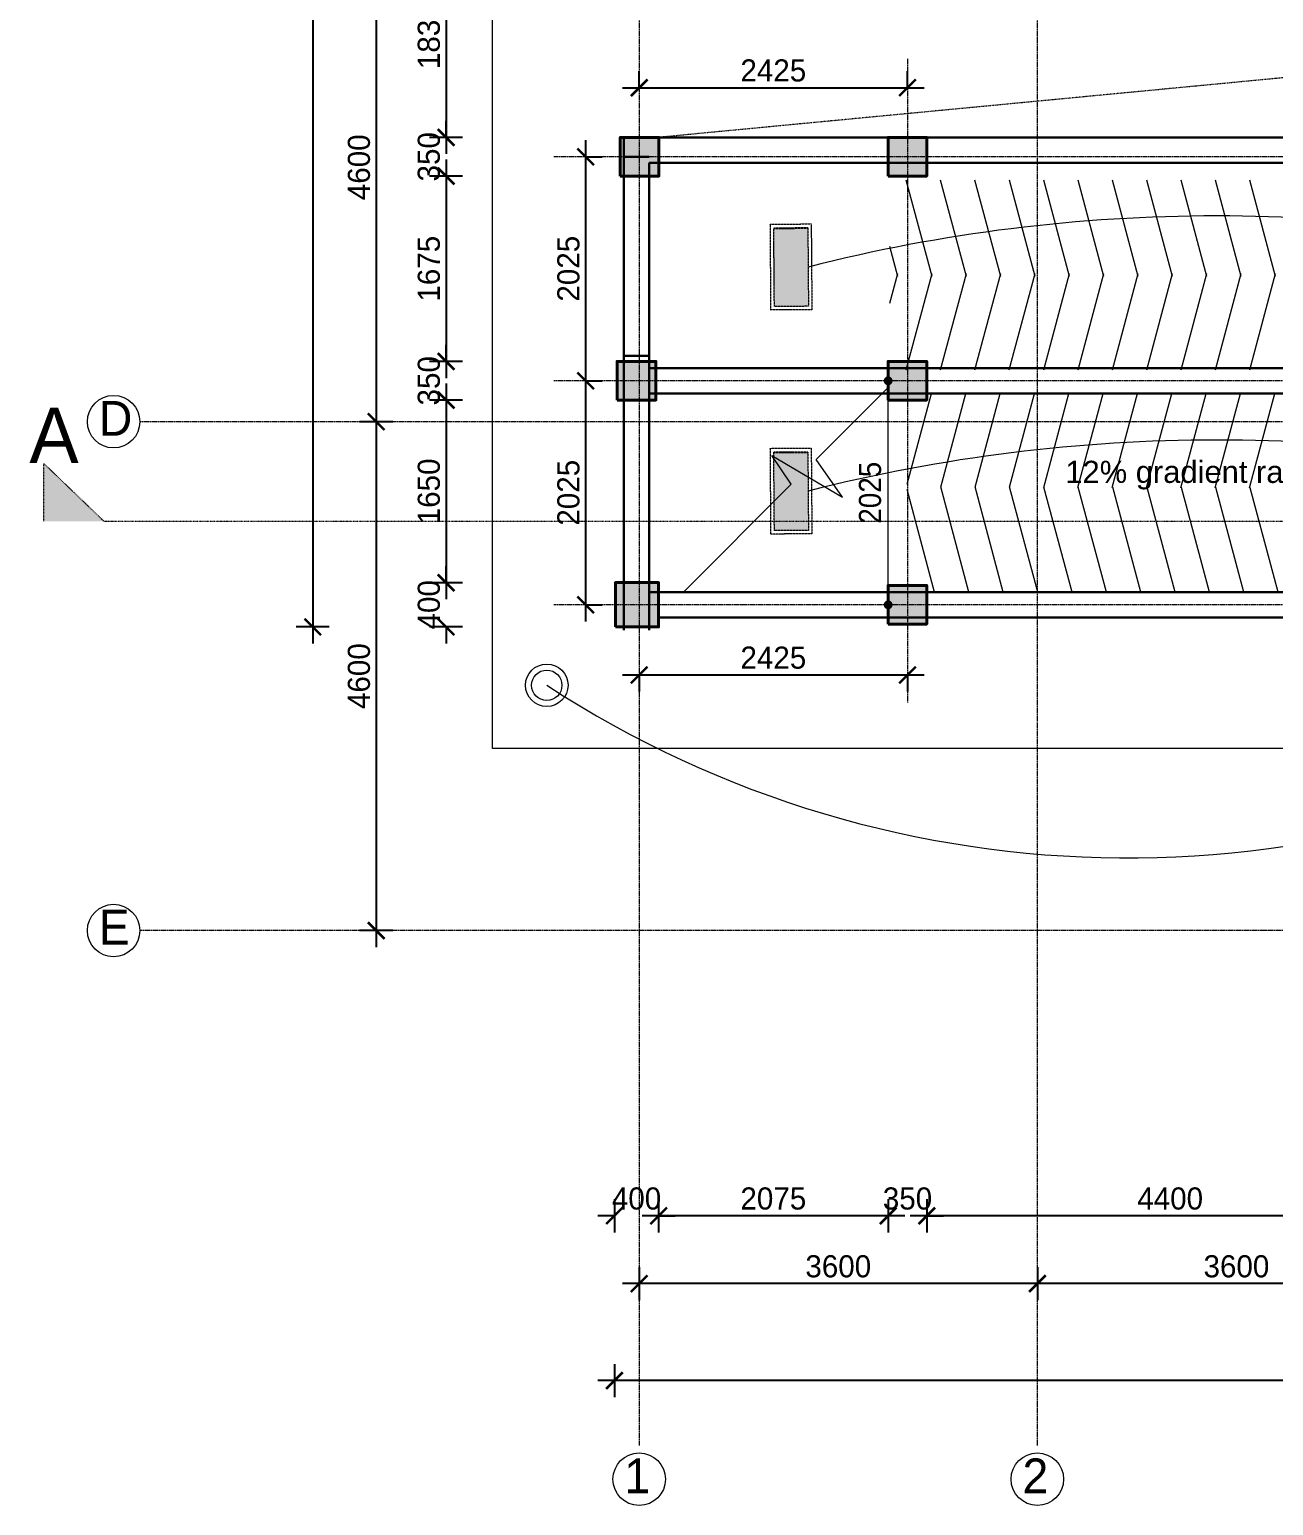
# Model space of a CAD drawing. Header units: inches. Extents: x -3071 to 2534411, y -17796 to 388172.
# Drawn here: x 1719938 to 1731185, y 346953 to 360295 of the extents above; entities that cross this region are included whole.
import ezdxf

# ---------------------------------------------------------------- set-up
doc = ezdxf.new("R2010")
doc.units = ezdxf.units.IN
doc.header["$MEASUREMENT"] = 0
for name, pattern in [('ACAD_ISO08W100', [36, 24, -3, 6, -3]), ('CENTER', [2, 1.25, -0.25, 0.25, -0.25]), ('DASHDOT2', [12.7, 6.35, -3.175, 0, -3.175]), ('DASHED', [0.75, 0.5, -0.25])]:
    doc.linetypes.add(name, pattern=pattern)
for name, color, linetype in [('1 x 4 recessed', 80, 'CENTER'), ('emergencylight', 1, 'Continuous'), ('Wires', 1, 'Continuous')]:
    doc.layers.add(name, color=color, linetype=linetype)
for name, color, linetype, lineweight in [('A .4 col', 5, 'Continuous', 40), ('A 0.05 hatch', 252, 'Continuous', 5), ('A 0.18 steps', 6, 'Continuous', 18), ('cen', 50, 'ACAD_ISO08W100', 5), ('conduit Light & fan City', 30, 'Continuous', 5), ('dotted line', 1, 'DASHED', 9), ('Grid Tag', 6, 'Continuous', 20), ('p1 walls stone outline', 4, 'Continuous', 30), ('section', 6, 'DASHDOT2', 20), ('text', 7, 'Continuous', 25)]:
    doc.layers.add(name, color=color, linetype=linetype, lineweight=lineweight)
doc.styles.add('AERIAL', font='arial.ttf', dxfattribs={"height": 10})
doc.styles.add('Archi 100', font='GOTHIC.TTF', dxfattribs={"height": 200})
doc.styles.add('ARIAL', font='arial.ttf', dxfattribs={"width": 0.9})
doc.styles.add('CG', font='GOTHIC.TTF', dxfattribs={"height": 40})
doc.styles.get("Standard").update_dxf_attribs({"font": 'GOTHIC.TTF'})
doc.dimstyles.new('Archi 100', dxfattribs={"dimtxt": 200, "dimasz": 150, "dimexe": 150, "dimexo": 300, "dimgap": 50, "dimtad": 1, "dimdec": 0, "dimrnd": 5, "dimzin": 0, "dimdsep": 46, "dimtxsty": 'Archi 100', "dimblk": 'ARCHTICK', "dimcen": 0.09, "dimdle": 150, "dimclrd": 256, "dimclre": 256, "dimclrt": 256, "dimadec": 0, "dimazin": 0, "dimtfac": 1, "dimtdec": 0, "dimtix": 1, "dimtofl": 0, "dimtmove": 0, "dimatfit": 3, "dimfxl": 150, "dimfxlon": 1, "dimtolj": 1, "dimtzin": 0, "dimlwd": -1, "dimlwe": -1, "dimarcsym": 0})
doc.dimstyles.new('el to el 200', dxfattribs={"dimtxt": 200, "dimasz": 80, "dimexe": 150, "dimexo": 150, "dimgap": 60, "dimtad": 1, "dimdec": 1, "dimlfac": -1, "dimrnd": 1, "dimdsep": 46, "dimtxsty": 'ARIAL', "dimblk": 'DOT', "dimcen": 1, "dimdle": 25, "dimse1": 1, "dimse2": 1, "dimclrd": 256, "dimclre": 256, "dimclrt": 256, "dimadec": 0, "dimazin": 0, "dimtfac": 1, "dimtdec": 1, "dimtix": 1, "dimtmove": 1, "dimatfit": 0, "dimfxl": 400, "dimfxlon": 1, "dimlwd": 9, "dimlwe": 9, "dimarcsym": 0})

# ---------------------------------------------------------------- blocks, each defined once
blk = doc.blocks.new('grid')
at = {"layer": 'Grid Tag', "linetype": 'Continuous', "ltscale": 30}
blk.add_circle((51, 48), 264, dxfattribs=at)
blk.add_attdef('GRID', (-143, -93), '', height=200)
blk = doc.blocks.new('_Dot')
at = {"color": 0, "linetype": 'ByBlock', "lineweight": -2}
blk.add_line((-0.5, 0), (-1, 0), dxfattribs=at)
at = {"color": 0, "linetype": 'ByBlock', "const_width": 0.5}
blk.add_lwpolyline([(-0.25, 0, 1), (0.25, 0, 1)], format="xyb", close=True, dxfattribs=at)
blk = doc.blocks.new('*D715')
at = {"layer": 'Defpoints', "lineweight": 9, "ltscale": 20, "transparency": 16777216}
blk.add_line((1727701, 355175), (1727701, 357040), dxfattribs=at)
at = {"layer": 'Defpoints', "color": 0, "ltscale": 20, "transparency": 16777216}
for p in [(1727701, 357120), (1727876, 357120), (1727876, 355095)]:
    blk.add_point(p, dxfattribs=at)
at = {"layer": 'Defpoints', "lineweight": 9, "ltscale": 20, "transparency": 16777216, "xscale": 80, "yscale": 80, "zscale": 80}
for p, rotation in [((1727701, 357120), 89.9999999999999), ((1727701, 355095), 269.9999999999999)]:
    blk.add_blockref('_Dot', p, dxfattribs=dict(at, rotation=rotation))
at = {"layer": 'Defpoints', "ltscale": 20, "transparency": 16777216, "insert": (1727538, 356108), "char_height": 200, "attachment_point": 5, "rotation": 90, "style": 'ARIAL'}
blk.add_mtext('2025', dxfattribs=at)
blk = doc.blocks.new('_ArchTick')
at = {"color": 0, "linetype": 'ByBlock', "const_width": 0.15}
blk.add_lwpolyline([(-0.5, -0.5), (0.5, 0.5)], dxfattribs=at)
blk = doc.blocks.new('*D1147')
at = {"transparency": 16777216}
for p, q in [((1723704, 361300), (1723704, 359170)), ((1723854, 361150), (1723554, 361150)), ((1723854, 359320), (1723554, 359320))]:
    blk.add_line(p, q, dxfattribs=at)
at = {"layer": 'Defpoints', "color": 0, "transparency": 16777216}
for p in [(1725250, 361150), (1723704, 359320), (1725278, 359320)]:
    blk.add_point(p, dxfattribs=at)
at = {"transparency": 16777216, "xscale": 150, "yscale": 150, "zscale": 150}
for p, rotation in [((1723704, 361150), 90), ((1723704, 359320), 270)]:
    blk.add_blockref('_ArchTick', p, dxfattribs=dict(at, rotation=rotation))
at = {"transparency": 16777216, "insert": (1723549, 360235), "char_height": 200, "attachment_point": 5, "rotation": 90, "style": 'Archi 100'}
blk.add_mtext('\\A1;1830', dxfattribs=at)
blk = doc.blocks.new('*D1148')
at = {"transparency": 16777216}
for p, q in [((1723704, 359320), (1723704, 359470)), ((1723854, 359320), (1723554, 359320)), ((1723854, 358970), (1723554, 358970)), ((1723704, 358970), (1723704, 358820))]:
    blk.add_line(p, q, dxfattribs=at)
at = {"layer": 'Defpoints', "color": 0, "transparency": 16777216}
for p in [(1725278, 359320), (1723704, 358970), (1725278, 358970)]:
    blk.add_point(p, dxfattribs=at)
at = {"transparency": 16777216, "xscale": 150, "yscale": 150, "zscale": 150}
for p, rotation in [((1723704, 359320), 270), ((1723704, 358970), 90)]:
    blk.add_blockref('_ArchTick', p, dxfattribs=dict(at, rotation=rotation))
at = {"transparency": 16777216, "insert": (1723549, 359145), "char_height": 200, "attachment_point": 5, "rotation": 90, "style": 'Archi 100'}
blk.add_mtext('\\A1;350', dxfattribs=at)
blk = doc.blocks.new('*D1149')
at = {"transparency": 16777216}
for p, q in [((1723704, 359120), (1723704, 357145)), ((1723854, 358970), (1723554, 358970)), ((1723854, 357295), (1723554, 357295))]:
    blk.add_line(p, q, dxfattribs=at)
at = {"layer": 'Defpoints', "color": 0, "transparency": 16777216}
for p in [(1725278, 358970), (1723704, 357295), (1725251, 357295)]:
    blk.add_point(p, dxfattribs=at)
at = {"transparency": 16777216, "xscale": 150, "yscale": 150, "zscale": 150}
for p, rotation in [((1723704, 358970), 90), ((1723704, 357295), 270)]:
    blk.add_blockref('_ArchTick', p, dxfattribs=dict(at, rotation=rotation))
at = {"transparency": 16777216, "insert": (1723549, 358133), "char_height": 200, "attachment_point": 5, "rotation": 90, "style": 'Archi 100'}
blk.add_mtext('\\A1;1675', dxfattribs=at)
blk = doc.blocks.new('*D1150')
at = {"transparency": 16777216}
for p, q in [((1723704, 357295), (1723704, 357445)), ((1723854, 357295), (1723554, 357295)), ((1723854, 356945), (1723554, 356945)), ((1723704, 356945), (1723704, 356795))]:
    blk.add_line(p, q, dxfattribs=at)
at = {"layer": 'Defpoints', "color": 0, "transparency": 16777216}
for p in [(1725251, 357295), (1723704, 356945), (1725251, 356945)]:
    blk.add_point(p, dxfattribs=at)
at = {"transparency": 16777216, "xscale": 150, "yscale": 150, "zscale": 150}
for p, rotation in [((1723704, 357295), 270), ((1723704, 356945), 90)]:
    blk.add_blockref('_ArchTick', p, dxfattribs=dict(at, rotation=rotation))
at = {"transparency": 16777216, "insert": (1723549, 357120), "char_height": 200, "attachment_point": 5, "rotation": 90, "style": 'Archi 100'}
blk.add_mtext('\\A1;350', dxfattribs=at)
blk = doc.blocks.new('*D1151')
at = {"transparency": 16777216}
for p, q in [((1723704, 357095), (1723704, 355145)), ((1723854, 356945), (1723554, 356945)), ((1723854, 355295), (1723554, 355295))]:
    blk.add_line(p, q, dxfattribs=at)
at = {"layer": 'Defpoints', "color": 0, "transparency": 16777216}
for p in [(1725251, 356945), (1723704, 355295), (1725236, 355295)]:
    blk.add_point(p, dxfattribs=at)
at = {"transparency": 16777216, "xscale": 150, "yscale": 150, "zscale": 150}
for p, rotation in [((1723704, 356945), 90), ((1723704, 355295), 270)]:
    blk.add_blockref('_ArchTick', p, dxfattribs=dict(at, rotation=rotation))
at = {"transparency": 16777216, "insert": (1723549, 356120), "char_height": 200, "attachment_point": 5, "rotation": 90, "style": 'Archi 100'}
blk.add_mtext('\\A1;1650', dxfattribs=at)
blk = doc.blocks.new('*D1152')
at = {"transparency": 16777216}
for p, q in [((1723704, 355295), (1723704, 355445)), ((1723854, 355295), (1723554, 355295)), ((1723854, 354895), (1723554, 354895)), ((1723704, 354895), (1723704, 354745))]:
    blk.add_line(p, q, dxfattribs=at)
at = {"layer": 'Defpoints', "color": 0, "transparency": 16777216}
for p in [(1725236, 355295), (1723704, 354895), (1725236, 354895)]:
    blk.add_point(p, dxfattribs=at)
at = {"transparency": 16777216, "xscale": 150, "yscale": 150, "zscale": 150}
for p, rotation in [((1723704, 355295), 270), ((1723704, 354895), 90)]:
    blk.add_blockref('_ArchTick', p, dxfattribs=dict(at, rotation=rotation))
at = {"transparency": 16777216, "insert": (1723549, 355095), "char_height": 200, "attachment_point": 5, "rotation": 90, "style": 'Archi 100'}
blk.add_mtext('\\A1;400', dxfattribs=at)
blk = doc.blocks.new('*D1155')
at = {"transparency": 16777216}
for p, q in [((1723072, 361500), (1723072, 356600)), ((1723222, 361350), (1722922, 361350)), ((1723222, 356750), (1722922, 356750))]:
    blk.add_line(p, q, dxfattribs=at)
at = {"layer": 'Defpoints', "color": 0, "transparency": 16777216}
for p in [(1725450, 361350), (1723072, 356750), (1725450, 356750)]:
    blk.add_point(p, dxfattribs=at)
at = {"transparency": 16777216, "xscale": 150, "yscale": 150, "zscale": 150}
for p, rotation in [((1723072, 361350), 90), ((1723072, 356750), 270)]:
    blk.add_blockref('_ArchTick', p, dxfattribs=dict(at, rotation=rotation))
at = {"transparency": 16777216, "insert": (1722917, 359050), "char_height": 200, "attachment_point": 5, "rotation": 90, "style": 'Archi 100'}
blk.add_mtext('\\A1;4600', dxfattribs=at)
blk = doc.blocks.new('*D1156')
at = {"transparency": 16777216}
for p, q in [((1723072, 356900), (1723072, 352000)), ((1723222, 356750), (1722922, 356750)), ((1723222, 352150), (1722922, 352150))]:
    blk.add_line(p, q, dxfattribs=at)
at = {"layer": 'Defpoints', "color": 0, "transparency": 16777216}
for p in [(1725450, 356750), (1723072, 352150), (1725450, 352150)]:
    blk.add_point(p, dxfattribs=at)
at = {"transparency": 16777216, "xscale": 150, "yscale": 150, "zscale": 150}
for p, rotation in [((1723072, 356750), 90), ((1723072, 352150), 270)]:
    blk.add_blockref('_ArchTick', p, dxfattribs=dict(at, rotation=rotation))
at = {"transparency": 16777216, "insert": (1722917, 354450), "char_height": 200, "attachment_point": 5, "rotation": 90, "style": 'Archi 100'}
blk.add_mtext('\\A1;4600', dxfattribs=at)
blk = doc.blocks.new('*D1157')
at = {"transparency": 16777216}
for p, q in [((1722498, 369200), (1722498, 354745)), ((1722648, 369050), (1722348, 369050)), ((1722648, 354895), (1722348, 354895))]:
    blk.add_line(p, q, dxfattribs=at)
at = {"layer": 'Defpoints', "color": 0, "transparency": 16777216}
for p in [(1725250, 369050), (1722498, 354895), (1725236, 354895)]:
    blk.add_point(p, dxfattribs=at)
at = {"transparency": 16777216, "xscale": 150, "yscale": 150, "zscale": 150}
for p, rotation in [((1722498, 369050), 90), ((1722498, 354895), 270)]:
    blk.add_blockref('_ArchTick', p, dxfattribs=dict(at, rotation=rotation))
at = {"transparency": 16777216, "insert": (1722343, 361973), "char_height": 200, "attachment_point": 5, "rotation": 90, "style": 'Archi 100'}
blk.add_mtext('\\A1;14155', dxfattribs=at)
blk = doc.blocks.new('*D1202')
at = {"transparency": 16777216}
for p, q in [((1728051, 349722), (1728051, 349422)), ((1732451, 349722), (1732451, 349422)), ((1732601, 349572), (1727901, 349572))]:
    blk.add_line(p, q, dxfattribs=at)
at = {"layer": 'Defpoints', "color": 0, "transparency": 16777216}
for p in [(1728051, 354920), (1732451, 354920), (1728051, 349572)]:
    blk.add_point(p, dxfattribs=at)
at = {"transparency": 16777216, "xscale": 150, "yscale": 150, "zscale": 150, "rotation": 180}
blk.add_blockref('_ArchTick', (1728051, 349572), dxfattribs=at)
at = {"transparency": 16777216, "xscale": 150, "yscale": 150, "zscale": 150}
blk.add_blockref('_ArchTick', (1732451, 349572), dxfattribs=at)
at = {"transparency": 16777216, "insert": (1730251, 349727), "char_height": 200, "attachment_point": 5, "style": 'Archi 100'}
blk.add_mtext('\\A1;4400', dxfattribs=at)
blk = doc.blocks.new('*D1203')
at = {"transparency": 16777216}
for p, q in [((1727701, 349722), (1727701, 349422)), ((1728051, 349722), (1728051, 349422)), ((1727701, 349572), (1727551, 349572)), ((1728051, 349572), (1728201, 349572))]:
    blk.add_line(p, q, dxfattribs=at)
at = {"layer": 'Defpoints', "color": 0, "transparency": 16777216}
for p in [(1727701, 354920), (1728051, 354920), (1727701, 349572)]:
    blk.add_point(p, dxfattribs=at)
at = {"transparency": 16777216, "xscale": 150, "yscale": 150, "zscale": 150}
blk.add_blockref('_ArchTick', (1727701, 349572), dxfattribs=at)
at = {"transparency": 16777216, "xscale": 150, "yscale": 150, "zscale": 150, "rotation": 180}
blk.add_blockref('_ArchTick', (1728051, 349572), dxfattribs=at)
at = {"transparency": 16777216, "insert": (1727876, 349727), "char_height": 200, "attachment_point": 5, "style": 'Archi 100'}
blk.add_mtext('\\A1;350', dxfattribs=at)
blk = doc.blocks.new('*D1204')
at = {"transparency": 16777216}
for p, q in [((1725626, 349722), (1725626, 349422)), ((1727701, 349722), (1727701, 349422)), ((1727851, 349572), (1725476, 349572))]:
    blk.add_line(p, q, dxfattribs=at)
at = {"layer": 'Defpoints', "color": 0, "transparency": 16777216}
for p in [(1725626, 354895), (1727701, 354920), (1725626, 349572)]:
    blk.add_point(p, dxfattribs=at)
at = {"transparency": 16777216, "xscale": 150, "yscale": 150, "zscale": 150, "rotation": 180}
blk.add_blockref('_ArchTick', (1725626, 349572), dxfattribs=at)
at = {"transparency": 16777216, "xscale": 150, "yscale": 150, "zscale": 150}
blk.add_blockref('_ArchTick', (1727701, 349572), dxfattribs=at)
at = {"transparency": 16777216, "insert": (1726663, 349727), "char_height": 200, "attachment_point": 5, "style": 'Archi 100'}
blk.add_mtext('\\A1;2075', dxfattribs=at)
blk = doc.blocks.new('*D1205')
at = {"transparency": 16777216}
for p, q in [((1725226, 349722), (1725226, 349422)), ((1725626, 349722), (1725626, 349422)), ((1725226, 349572), (1725076, 349572)), ((1725626, 349572), (1725776, 349572))]:
    blk.add_line(p, q, dxfattribs=at)
at = {"layer": 'Defpoints', "color": 0, "transparency": 16777216}
for p in [(1725226, 354895), (1725626, 354895), (1725226, 349572)]:
    blk.add_point(p, dxfattribs=at)
at = {"transparency": 16777216, "xscale": 150, "yscale": 150, "zscale": 150}
blk.add_blockref('_ArchTick', (1725226, 349572), dxfattribs=at)
at = {"transparency": 16777216, "xscale": 150, "yscale": 150, "zscale": 150, "rotation": 180}
blk.add_blockref('_ArchTick', (1725626, 349572), dxfattribs=at)
at = {"transparency": 16777216, "insert": (1725426, 349727), "char_height": 200, "attachment_point": 5, "style": 'Archi 100'}
blk.add_mtext('\\A1;400', dxfattribs=at)
blk = doc.blocks.new('*D1214')
at = {"transparency": 16777216}
for p, q in [((1729050, 349109), (1729050, 348809)), ((1732650, 349109), (1732650, 348809)), ((1732800, 348959), (1728900, 348959))]:
    blk.add_line(p, q, dxfattribs=at)
at = {"layer": 'Defpoints', "color": 0, "transparency": 16777216}
for p in [(1729050, 352150), (1732650, 352150), (1729050, 348959)]:
    blk.add_point(p, dxfattribs=at)
at = {"transparency": 16777216, "xscale": 150, "yscale": 150, "zscale": 150, "rotation": 180}
blk.add_blockref('_ArchTick', (1729050, 348959), dxfattribs=at)
at = {"transparency": 16777216, "xscale": 150, "yscale": 150, "zscale": 150}
blk.add_blockref('_ArchTick', (1732650, 348959), dxfattribs=at)
at = {"transparency": 16777216, "insert": (1730850, 349114), "char_height": 200, "attachment_point": 5, "style": 'Archi 100'}
blk.add_mtext('\\A1;3600', dxfattribs=at)
blk = doc.blocks.new('*D1215')
at = {"transparency": 16777216}
for p, q in [((1725450, 349109), (1725450, 348809)), ((1729050, 349109), (1729050, 348809)), ((1729200, 348959), (1725300, 348959))]:
    blk.add_line(p, q, dxfattribs=at)
at = {"layer": 'Defpoints', "color": 0, "transparency": 16777216}
for p in [(1725450, 352150), (1729050, 352150), (1725450, 348959)]:
    blk.add_point(p, dxfattribs=at)
at = {"transparency": 16777216, "xscale": 150, "yscale": 150, "zscale": 150, "rotation": 180}
blk.add_blockref('_ArchTick', (1725450, 348959), dxfattribs=at)
at = {"transparency": 16777216, "xscale": 150, "yscale": 150, "zscale": 150}
blk.add_blockref('_ArchTick', (1729050, 348959), dxfattribs=at)
at = {"transparency": 16777216, "insert": (1727250, 349114), "char_height": 200, "attachment_point": 5, "style": 'Archi 100'}
blk.add_mtext('\\A1;3600', dxfattribs=at)
blk = doc.blocks.new('*D1216')
at = {"transparency": 16777216}
for p, q in [((1725226, 348232), (1725226, 347932)), ((1764300, 348232), (1764300, 347932)), ((1764450, 348082), (1725076, 348082))]:
    blk.add_line(p, q, dxfattribs=at)
at = {"layer": 'Defpoints', "color": 0, "transparency": 16777216}
for p in [(1764300, 356550), (1725226, 354895), (1725226, 348082)]:
    blk.add_point(p, dxfattribs=at)
at = {"transparency": 16777216, "xscale": 150, "yscale": 150, "zscale": 150, "rotation": 180}
blk.add_blockref('_ArchTick', (1725226, 348082), dxfattribs=at)
at = {"transparency": 16777216, "xscale": 150, "yscale": 150, "zscale": 150}
blk.add_blockref('_ArchTick', (1764300, 348082), dxfattribs=at)
at = {"transparency": 16777216, "insert": (1744763, 348237), "char_height": 200, "attachment_point": 5, "style": 'Archi 100'}
blk.add_mtext('\\A1;39075', dxfattribs=at)
blk = doc.blocks.new('*D1259')
at = {"transparency": 16777216}
for p, q in [((1725450, 359769), (1725450, 359919)), ((1727876, 359769), (1727876, 359919)), ((1725300, 359769), (1728026, 359769))]:
    blk.add_line(p, q, dxfattribs=at)
at = {"layer": 'Defpoints', "color": 0, "transparency": 16777216}
for p in [(1725450, 359757), (1727876, 359769), (1727876, 359757)]:
    blk.add_point(p, dxfattribs=at)
at = {"transparency": 16777216, "xscale": 150, "yscale": 150, "zscale": 150, "rotation": 180}
blk.add_blockref('_ArchTick', (1725450, 359769), dxfattribs=at)
at = {"transparency": 16777216, "xscale": 150, "yscale": 150, "zscale": 150}
blk.add_blockref('_ArchTick', (1727876, 359769), dxfattribs=at)
at = {"transparency": 16777216, "insert": (1726663, 359924), "char_height": 200, "attachment_point": 5, "style": 'Archi 100'}
blk.add_mtext('\\A1;2425', dxfattribs=at)
blk = doc.blocks.new('*D1260')
at = {"transparency": 16777216}
for p, q in [((1724966, 359295), (1724966, 356970)), ((1724966, 359145), (1725116, 359145)), ((1724966, 357120), (1725116, 357120))]:
    blk.add_line(p, q, dxfattribs=at)
at = {"layer": 'Defpoints', "color": 0, "transparency": 16777216}
for p in [(1724941, 359145), (1724941, 357120), (1724966, 357120)]:
    blk.add_point(p, dxfattribs=at)
at = {"transparency": 16777216, "xscale": 150, "yscale": 150, "zscale": 150}
for p, rotation in [((1724966, 359145), 90), ((1724966, 357120), 270)]:
    blk.add_blockref('_ArchTick', p, dxfattribs=dict(at, rotation=rotation))
at = {"transparency": 16777216, "insert": (1724811, 358133), "char_height": 200, "attachment_point": 5, "rotation": 90, "style": 'Archi 100'}
blk.add_mtext('\\A1;2025', dxfattribs=at)
blk = doc.blocks.new('*D1261')
at = {"transparency": 16777216}
for p, q in [((1724966, 357270), (1724966, 354945)), ((1724966, 357120), (1725116, 357120)), ((1724966, 355095), (1725116, 355095))]:
    blk.add_line(p, q, dxfattribs=at)
at = {"layer": 'Defpoints', "color": 0, "transparency": 16777216}
for p in [(1724941, 357120), (1724966, 355095), (1724966, 355095)]:
    blk.add_point(p, dxfattribs=at)
at = {"transparency": 16777216, "xscale": 150, "yscale": 150, "zscale": 150}
for p, rotation in [((1724966, 357120), 90), ((1724966, 355095), 270)]:
    blk.add_blockref('_ArchTick', p, dxfattribs=dict(at, rotation=rotation))
at = {"transparency": 16777216, "insert": (1724811, 356108), "char_height": 200, "attachment_point": 5, "rotation": 90, "style": 'Archi 100'}
blk.add_mtext('\\A1;2025', dxfattribs=at)
blk = doc.blocks.new('*D1262')
at = {"transparency": 16777216}
for p, q in [((1725300, 354461), (1728026, 354461)), ((1725450, 354461), (1725450, 354311)), ((1727876, 354461), (1727876, 354311))]:
    blk.add_line(p, q, dxfattribs=at)
at = {"layer": 'Defpoints', "color": 0, "transparency": 16777216}
for p in [(1725450, 354473), (1727876, 354473), (1727876, 354461)]:
    blk.add_point(p, dxfattribs=at)
at = {"transparency": 16777216, "xscale": 150, "yscale": 150, "zscale": 150, "rotation": 180}
blk.add_blockref('_ArchTick', (1725450, 354461), dxfattribs=at)
at = {"transparency": 16777216, "xscale": 150, "yscale": 150, "zscale": 150}
blk.add_blockref('_ArchTick', (1727876, 354461), dxfattribs=at)
at = {"transparency": 16777216, "insert": (1726663, 354616), "char_height": 200, "attachment_point": 5, "style": 'Archi 100'}
blk.add_mtext('\\A1;2425', dxfattribs=at)
blk = doc.blocks.new('emergency')
at = {"layer": 'conduit Light & fan City'}
for radius in [128, 91.5]:
    blk.add_circle((0, 0), radius, dxfattribs=at)
blk = doc.blocks.new('2 ft panel')
at = {"layer": '1 x 4 recessed', "lineweight": 0}
h = blk.add_hatch(dxfattribs=at)
h.set_pattern_fill('AR-SAND', color=256, scale=6.25)
h.set_pattern_definition([(37.5, (-417982.219, 97562.351), (-0.39370849, 12.04264856), [0, -9.5, 0, -10.625, 0, -10.15625]), (7.5, (-417982.219, 97562.351), (11.0611044, 17.6384129), [0, -5.125, 0, -8.5625, 0, -3.28125]), (327.5, (-417989.906, 97562.351), (19.46338664, 0.03536908), [0, -3.125, 0, -11.25, 0, -14.6875]), (317.5, (-417989.906, 97562.351), (18.7882913, 5.4854723), [0, -1.5625, 0, -7.375, 0, -8.4375])])
h.paths.add_polyline_path([(287, -125), (287, 125), (-288, 125), (-288, -125)])
at = {"layer": '1 x 4 recessed'}
blk.add_line((287, 125), (287, -125), dxfattribs=at)
at = {"layer": '1 x 4 recessed', "lineweight": 0}
for points in [[(316, -150), (-313, -150), (-313, 150), (316, 150)], [(287, -125), (-288, -125), (-288, 125), (287, 125)], [(316, 150), (316, -150)]]:
    blk.add_lwpolyline(points, dxfattribs=at)

msp = doc.modelspace()

# ---------------------------------------------------------------- hatches: boundary and pattern name
at = {"layer": 'A .4 col', "linetype": 'Continuous'}
h = msp.add_hatch(color=256, dxfattribs=at)
h.dxf.hatch_style = 1
h.paths.add_polyline_path([(1725278.38, 358970.17), (1725628.38, 358970.17), (1725628.38, 359320.17), (1725278.38, 359320.17)])
h = msp.add_hatch(color=256, dxfattribs=at)
h.dxf.hatch_style = 1
h.paths.add_polyline_path([(1727700.61, 358970.17), (1728050.61, 358970.17), (1728050.61, 359320.17), (1727700.61, 359320.17)])
h = msp.add_hatch(color=256, dxfattribs=at)
h.dxf.hatch_style = 1
h.paths.add_polyline_path([(1725250.61, 356945.18), (1725600.61, 356945.18), (1725600.61, 357295.18), (1725250.61, 357295.18)])
h = msp.add_hatch(color=256, dxfattribs=at)
h.dxf.hatch_style = 1
h.paths.add_polyline_path([(1727700.61, 356945.17), (1728050.61, 356945.17), (1728050.61, 357295.17), (1727700.61, 357295.17)])
h = msp.add_hatch(color=256, dxfattribs=at)
h.dxf.hatch_style = 1
h.paths.add_polyline_path([(1725225.61, 354895.18), (1725625.61, 354895.18), (1725625.61, 355295.18), (1725225.61, 355295.18)])
h = msp.add_hatch(color=256, dxfattribs=at)
h.dxf.hatch_style = 1
h.paths.add_polyline_path([(1727700.61, 354920.17), (1728050.61, 354920.17), (1728050.61, 355270.17), (1727700.61, 355270.17)])
at = {"layer": 'A 0.05 hatch'}
h = msp.add_hatch(dxfattribs=at)
h.set_pattern_fill('_USER', color=256, scale=300, angle=285, style=0, pattern_type=0)
h.set_pattern_definition([(105, (1895655.64, 504697.43), (-289.77775, -77.6457), [])])
h.paths.add_polyline_path([(1733070.43, 358933.28), (1733070.43, 358808.28), (1732845.43, 358808.28), (1732845.43, 358933.28), (1727715.42, 358933.28), (1727715.42, 358063.28), (1745020.43, 358063.28), (1745020.43, 358933.28)])
h = msp.add_hatch(dxfattribs=at)
h.set_pattern_fill('_USER', color=256, scale=300, angle=285, style=0, pattern_type=0)
h.set_pattern_definition([(255, (1895655.64, 211456.03), (-289.77775, 77.6457), [])])
h.paths.add_polyline_path([(1733070.43, 357220.18), (1733070.43, 357345.18), (1732845.43, 357345.18), (1732845.43, 357220.18), (1727715.42, 357220.18), (1727715.42, 358090.18), (1745020.43, 358090.18), (1745020.43, 357220.18)])
h = msp.add_hatch(dxfattribs=at)
h.set_pattern_fill('_USER', color=256, scale=300, angle=285, style=0, pattern_type=0)
h.set_pattern_definition([(75, (1727857.77, 356130.18), (289.778, -77.6457), [])])
h.paths.add_polyline_path([(1732850.61, 357004.9), (1732850.61, 356895.18), (1732625.61, 356895.18), (1732625.61, 357004.91), (1727872.77, 357005.18), (1727872.77, 356160.18), (1745177.77, 356107.68), (1745177.77, 357004.2), (1733182.77, 357004.88), (1733182.77, 356895.18), (1732957.77, 356895.18), (1732957.77, 357004.89)])
h = msp.add_hatch(dxfattribs=at)
h.set_pattern_fill('_USER', color=256, scale=300, angle=285, style=0, pattern_type=0)
h.set_pattern_definition([(285, (1727857.77, 356192.94), (289.778, 77.6457), [])])
h.paths.add_polyline_path([(1739877.77, 355320.18), (1740327.77, 355320.18), (1740327.77, 355210.18), (1745177.77, 355210.18), (1745177.77, 356107.68), (1727872.77, 356162.94), (1727872.77, 355210.18), (1732677.77, 355210.18), (1732677.77, 355320.18), (1733127.77, 355320.18), (1733127.77, 355210.18), (1739877.77, 355210.18)])
at = {"layer": 'section'}
msp.add_hatch(color=256, dxfattribs=at).paths.add_polyline_path([(1720066.18, 356373.19), (1720066.18, 355850.85), (1720609.78, 355850.85)])

# ---------------------------------------------------------------- linework, layer by layer
at = {"layer": 'A .4 col', "linetype": 'Continuous'}
for points in [[(1725278.38, 358970.17), (1725628.38, 358970.17), (1725628.38, 359320.17), (1725278.38, 359320.17)], [(1727700.61, 358970.17), (1728050.61, 358970.17), (1728050.61, 359320.17), (1727700.61, 359320.17)], [(1725250.61, 356945.18), (1725600.61, 356945.18), (1725600.61, 357295.18), (1725250.61, 357295.18)], [(1727700.61, 356945.17), (1728050.61, 356945.17), (1728050.61, 357295.17), (1727700.61, 357295.17)], [(1725235.61, 354895.18), (1725625.61, 354895.18), (1725625.61, 355295.18), (1725235.61, 355295.18)], [(1727700.61, 354920.17), (1728050.61, 354920.17), (1728050.61, 355270.17), (1727700.61, 355270.17)]]:
    msp.add_lwpolyline(points, close=True, dxfattribs=at)
at = {"layer": 'A 0.18 steps', "ltscale": 20}
for p, q in [((1727048.84, 356408.78), (1727700.61, 357060.55)), ((1726825.22, 356185.16), (1726649.46, 356443.63)), ((1726649.46, 356443.63), (1727289.56, 356067.66)), ((1727289.56, 356067.66), (1727048.84, 356408.78)), ((1725850.24, 355210.18), (1726825.22, 356185.16))]:
    msp.add_line(p, q, dxfattribs=at)
at = {"layer": 'cen', "ltscale": 2}
for p, q in [((1729050.46, 347495.53), (1729050.46, 373358.26)), ((1725450.46, 373172.74), (1725450.46, 347495.53)), ((1727875.61, 360028.81), (1727875.61, 354210.44)), ((1749703.38, 359145.17), (1724678.57, 359145.17)), ((1749675.61, 357120.18), (1724678.57, 357120.18)), ((1768615.46, 356750.17), (1720935.46, 356750.17)), ((1749680.61, 355095.18), (1724678.57, 355095.18)), ((1757175.46, 352150.17), (1720935.46, 352150.17))]:
    msp.add_line(p, q, dxfattribs=at)
at = {"layer": 'dotted line', "linetype": 'Continuous', "ltscale": 1000}
msp.add_lwpolyline([(1749900.46, 369865.94), (1765115.46, 369865.94), (1765115.46, 350420.13), (1743325.46, 350420.13), (1743325.46, 353795.18), (1724123.66, 353795.18), (1724123.66, 369865.17), (1744800.46, 369865.17)], dxfattribs=at)
at = {"layer": 'p1 walls stone outline'}
for p, q in [((1725310.61, 354865.17), (1725310.61, 359320.17)), ((1725310.61, 359320.17), (1745150.61, 359320.17)), ((1725310.61, 359145.18), (1725540.61, 359145.18)), ((1725540.61, 359090.17), (1725540.61, 354865.17)), ((1725540.61, 359090.17), (1745150.61, 359090.17)), ((1725310.61, 357345.29), (1725310.61, 355210.18)), ((1725310.61, 357345.29), (1725540.61, 357345.29)), ((1725540.61, 357235.18), (1734900.61, 357235.18)), ((1725540.61, 357005.18), (1734900.61, 357005.18)), ((1725540.61, 355210.18), (1725625.61, 355210.18)), ((1725540.61, 355210.18), (1744900.61, 355210.18)), ((1725625.61, 354980.18), (1744900.61, 354980.18))]:
    msp.add_line(p, q, dxfattribs=at)
at = {"layer": 'section'}
for p, q in [((1744800.46, 361150.17), (1725628.38, 359320.17)), ((1720066.18, 355850.85), (1720066.18, 356373.19)), ((1720066.18, 356373.19), (1720609.78, 355850.85)), ((1720609.78, 355850.85), (1768603.56, 355850.85))]:
    msp.add_line(p, q, dxfattribs=at)
at = {"layer": 'Wires', "lineweight": 9}
for centre, radius, start, end in [((1730668.31, 343631.96), 14978.05, 75.698276, 104.264365), ((1730668.31, 341606.19), 14978.05, 75.698276, 104.264365), ((1729863.67, 362417.03), 9609.86, 236.890849, 302.277331)]:
    msp.add_arc(centre, radius, start, end, dxfattribs=at)

# ---------------------------------------------------------------- block references
ref = msp.add_blockref('grid', (1720651.94, 356707.07), dxfattribs=dict(xscale=0.8987445155798923, yscale=0.8987445155798923, zscale=0.8987445155798923))
ref.add_attrib('GRID', 'D', (1720563.41, 356623.29), dxfattribs={"height": 314.56})
ref = msp.add_blockref('grid', (1720651.94, 352107.07), dxfattribs=dict(xscale=0.8987445155798923, yscale=0.8987445155798923, zscale=0.8987445155798923))
ref.add_attrib('GRID', 'E', (1720563.41, 352023.29), dxfattribs={"height": 314.56})
ref = msp.add_blockref('grid', (1725404.23, 347147.47), dxfattribs=dict(xscale=0.8987445155798923, yscale=0.8987445155798923, zscale=0.8987445155798923))
ref.add_attrib('GRID', '1', (1725315.7, 347063.69), dxfattribs={"height": 314.56})
ref = msp.add_blockref('grid', (1729004.23, 347147.47), dxfattribs=dict(xscale=0.8987445155798923, yscale=0.8987445155798923, zscale=0.8987445155798923))
ref.add_attrib('GRID', '2', (1728915.7, 347063.69), dxfattribs={"height": 314.56})
at = {"layer": '1 x 4 recessed', "xscale": 1.232584708463637, "yscale": 1.232584708463637, "zscale": 1.232584708463637, "rotation": 90.44801278280978}
for p in [(1726823.71, 358147.02), (1726823.71, 356121.25)]:
    msp.add_blockref('2 ft panel', p, dxfattribs=at)
at = {"layer": 'emergencylight', "xscale": 1.5, "yscale": 1.5, "zscale": 1.5}
msp.add_blockref('emergency', (1724614.42, 354367.51), dxfattribs=at)

# ---------------------------------------------------------------- texts
at = {"layer": 'section', "insert": (1720159.24, 356626.78), "char_height": 500, "width": 2050.5885, "attachment_point": 5, "style": 'CG'}
msp.add_mtext('A', dxfattribs=at)
at = {"layer": 'text', "insert": (1729303.24, 356396.8), "char_height": 200, "width": 14192.8258, "attachment_point": 1, "style": 'AERIAL'}
msp.add_mtext('12% gradient ramp', dxfattribs=at)

# ---------------------------------------------------------------- dimensions: what is measured, and where the dimension line sits
for base, p1, p2, picture, middle in [((1722497.9, 354895.18), (1725250.46, 369050.17), (1725235.61, 354895.18), '*D1157', (1722342.87, 361972.67)), ((1724966.4, 357120.18), (1724941.37, 359145.17), (1724941.37, 357120.18), '*D1260', (1724811.37, 358132.67))]:
    dim = msp.add_linear_dim(base=base, p1=p1, p2=p2, angle=90, dimstyle='Archi 100')
    dim.commit()
    dim.dimension.update_dxf_attribs({"geometry": picture, "text_midpoint": middle})
for base, p1, p2, picture, middle in [((1723071.98, 356750.17), (1725450.46, 361350.17), (1725450.46, 356750.17), '*D1155', (1722916.95, 359050.17)), ((1723704.28, 359320.17), (1725250.46, 361150.17), (1725278.38, 359320.17), '*D1147', (1723549.25, 360235.17)), ((1723704.28, 358970.17), (1725278.38, 359320.17), (1725278.38, 358970.17), '*D1148', (1723549.25, 359145.17)), ((1723704.28, 357295.18), (1725278.38, 358970.17), (1725250.61, 357295.18), '*D1149', (1723549.25, 358132.67)), ((1723704.28, 356945.18), (1725250.61, 357295.18), (1725250.61, 356945.18), '*D1150', (1723549.25, 357120.18)), ((1724966.4, 355095.18), (1724941.37, 357120.18), (1724966.4, 355095.18), '*D1261', (1724811.37, 356107.68)), ((1723704.28, 355295.18), (1725250.61, 356945.18), (1725235.61, 355295.18), '*D1151', (1723549.25, 356120.18)), ((1723071.98, 352150.17), (1725450.46, 356750.17), (1725450.46, 352150.17), '*D1156', (1722916.95, 354450.17)), ((1723704.28, 354895.18), (1725235.61, 355295.18), (1725235.61, 354895.18), '*D1152', (1723549.25, 355095.18))]:
    dim = msp.add_linear_dim(base=base, p1=p1, p2=p2, angle=90, dimstyle='Archi 100', override={"dimtmove": 1})
    dim.commit()
    dim.dimension.update_dxf_attribs({"geometry": picture, "text_midpoint": middle})
for base, p1, p2, picture, middle in [((1727875.61, 359769.35), (1725450.46, 359756.89), (1727875.61, 359756.89), '*D1259', (1726663.03, 359924.39)), ((1725226.43, 348082.19), (1764300.46, 356550.17), (1725226.43, 354895.18), '*D1216', (1744763.45, 348237.22)), ((1727875.61, 354460.73), (1725450.46, 354473.24), (1727875.61, 354473.24), '*D1262', (1726663.03, 354615.76))]:
    dim = msp.add_linear_dim(base=base, p1=p1, p2=p2, dimstyle='Archi 100')
    dim.commit()
    dim.dimension.update_dxf_attribs({"geometry": picture, "text_midpoint": middle})
for base, p1, p2, picture, middle in [((1725226.43, 349572.27), (1725625.61, 354895.18), (1725226.43, 354895.18), '*D1205', (1725426.02, 349727.3)), ((1725625.61, 349572.27), (1727700.61, 354920.17), (1725625.61, 354895.18), '*D1204', (1726663.11, 349727.3)), ((1727700.61, 349572.27), (1728050.61, 354920.17), (1727700.61, 354920.17), '*D1203', (1727875.61, 349727.3)), ((1728050.61, 349572.27), (1732450.61, 354920.17), (1728050.61, 354920.17), '*D1202', (1730250.61, 349727.3)), ((1725450.46, 348959.06), (1729050.46, 352150.17), (1725450.46, 352150.17), '*D1215', (1727250.46, 349114.09)), ((1729050.46, 348959.06), (1732650.46, 352150.17), (1729050.46, 352150.17), '*D1214', (1730850.46, 349114.09))]:
    dim = msp.add_linear_dim(base=base, p1=p1, p2=p2, dimstyle='Archi 100', override={"dimtmove": 1})
    dim.commit()
    dim.dimension.update_dxf_attribs({"geometry": picture, "text_midpoint": middle})
at = {"layer": 'Defpoints', "ltscale": 20}
dim = msp.add_linear_dim(base=(1727700.61, 357120.18), p1=(1727875.61, 355095.18), p2=(1727875.61, 357120.18), angle=90, dimstyle='el to el 200', dxfattribs=at)
dim.commit()
dim.dimension.update_dxf_attribs({"geometry": '*D715', "text_midpoint": (1727538.49, 356107.68)})

doc.saveas('drawing.dxf')
